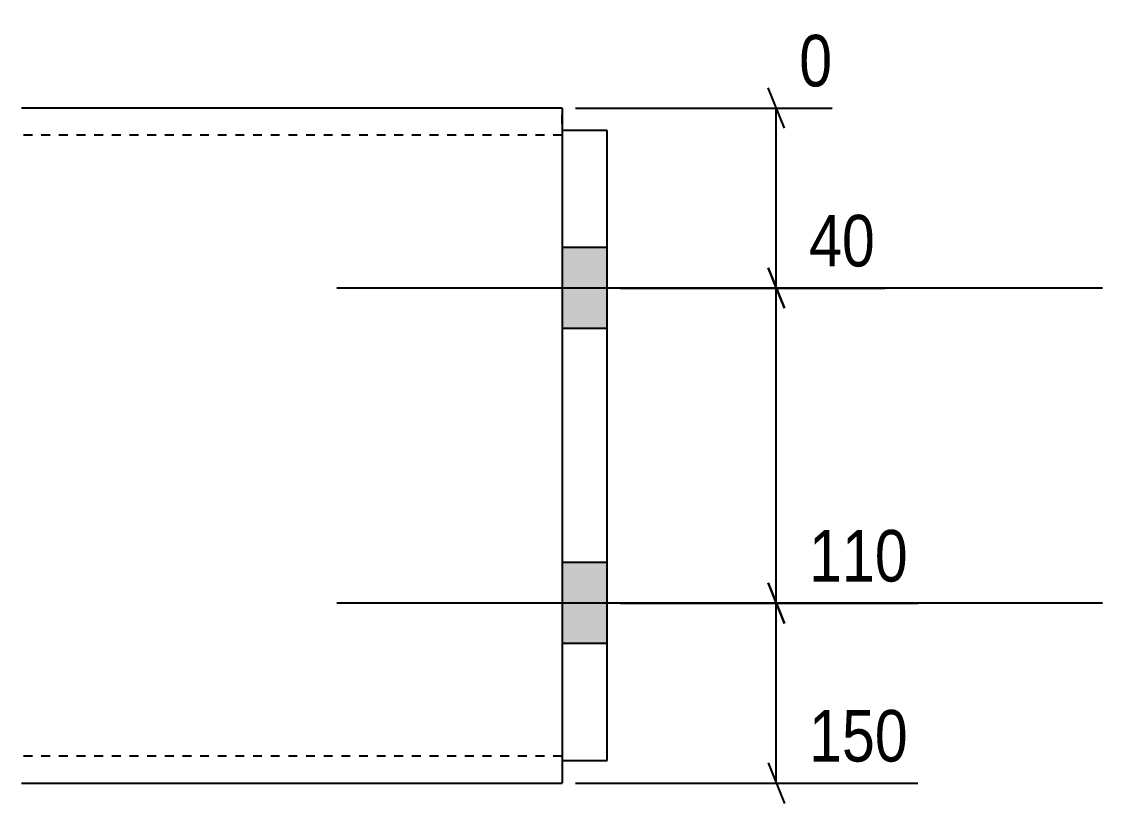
# Model space of a CAD drawing. Header units: millimetres. Extents: x 7 to 42209, y -28 to 1684.
# Drawn here: x 15451.5 to 15691.5, y 7.2 to 180.9 of the extents above; entities that cross this region are included whole.
import ezdxf

# ---------------------------------------------------------------- set-up
doc = ezdxf.new("R2010")
doc.units = ezdxf.units.MM
doc.linetypes.add('DXK_LINE_DOT2', pattern=[3.9198, 1.9599, -1.9599])
doc.layers.add('MÅLSÆTNING', color=7, linetype='Continuous')
doc.layers.add('STÅL', color=7, linetype='Continuous')
doc.styles.add('Arial Narrow', font='ARIALN.TTF', dxfattribs={"height": 0.2})

msp = doc.modelspace()

# ---------------------------------------------------------------- hatches: boundary and pattern name
at = {"layer": 'STÅL', "linetype": 'Continuous'}
for points in [[(15581.5, 112.7), (15581.5, 130.7), (15571.5, 130.7), (15571.5, 112.7)], [(15581.5, 42.7), (15581.5, 60.7), (15571.5, 60.7), (15571.5, 42.7)]]:
    msp.add_hatch(color=96, dxfattribs=at).paths.add_polyline_path(points)

# ---------------------------------------------------------------- linework, layer by layer
at = {"layer": 'MÅLSÆTNING', "color": 7, "linetype": 'Continuous'}
for p, q in [((15620.88, 157.2), (15617.28, 166.2)), ((15574.5, 161.7), (15631.5, 161.7)), ((15619.08, 121.7), (15619.08, 161.7)), ((15617.28, 126.2), (15620.88, 117.2)), ((15620.88, 117.2), (15617.28, 126.2)), ((15584.5, 121.7), (15643.18, 121.7)), ((15584.5, 121.7), (15643.18, 121.7)), ((15619.08, 51.7), (15619.08, 121.7)), ((15620.88, 47.2), (15617.28, 56.2)), ((15617.28, 56.2), (15620.88, 47.2)), ((15584.5, 51.7), (15650.49, 51.7)), ((15584.5, 51.7), (15650.49, 51.7)), ((15619.08, 11.7), (15619.08, 51.7)), ((15617.28, 16.2), (15620.88, 7.2)), ((15574.5, 11.7), (15650.49, 11.7))]:
    msp.add_line(p, q, dxfattribs=at)
at = {"layer": 'STÅL', "color": 2, "linetype": 'Continuous'}
for p, q in [((15571.5, 161.7), (15451.5, 161.7)), ((15571.5, 161.7), (15571.5, 160.79)), ((15571.5, 160.79), (15571.5, 23.7)), ((15581.5, 156.7), (15571.5, 156.7)), ((15581.5, 16.7), (15581.5, 156.7)), ((15571.5, 23.7), (15571.5, 11.7)), ((15571.5, 16.7), (15581.5, 16.7)), ((15451.5, 11.7), (15571.5, 11.7))]:
    msp.add_line(p, q, dxfattribs=at)
at = {"layer": 'STÅL', "color": 7, "linetype": 'DXK_LINE_DOT2'}
for p, q in [((15571.5, 158.19), (15571.5, 161.7)), ((15571.5, 156.7), (15571.5, 16.7)), ((15571.5, 155.7), (15451.5, 155.7)), ((15571.5, 17.7), (15451.5, 17.7))]:
    msp.add_line(p, q, dxfattribs=at)
at = {"layer": 'STÅL', "color": 96, "linetype": 'Continuous'}
for p, q in [((15581.5, 130.7), (15571.5, 130.7)), ((15691.5, 121.7), (15521.5, 121.7)), ((15581.5, 112.7), (15571.5, 112.7)), ((15581.5, 60.7), (15571.5, 60.7)), ((15691.5, 51.7), (15521.5, 51.7)), ((15581.5, 42.7), (15571.5, 42.7))]:
    msp.add_line(p, q, dxfattribs=at)

# ---------------------------------------------------------------- wipeouts: each hides what was drawn before it
at = {"color": 0, "linetype": 'Continuous'}
for points in [[(15643.39, 124.1), (15643.39, 140.9), (15623.97, 140.9), (15623.97, 124.1)], [(15650.71, 54.1), (15650.71, 70.9), (15623.97, 70.9), (15623.97, 54.1)], [(15650.71, 14.1), (15650.71, 30.9), (15623.97, 30.9), (15623.97, 14.1)]]:
    msp.add_wipeout(points, dxfattribs=at).dxf.layer = 'MÅLSÆTNING'

# ---------------------------------------------------------------- next in the draw order: texts
at = {"layer": 'MÅLSÆTNING', "color": 3, "linetype": 'Continuous', "style": 'Arial Narrow'}
for s, p in [('40', (15626.37, 126.5)), ('110', (15626.37, 56.5)), ('150', (15626.37, 16.5))]:
    msp.add_text(s, height=11.453, dxfattribs=at).set_placement(p)

# ---------------------------------------------------------------- next in the draw order: wipeouts: each hides what was drawn before it
at = {"color": 0, "linetype": 'Continuous'}
msp.add_wipeout([(15633.9, 164.1), (15633.9, 180.9), (15621.78, 180.9), (15621.78, 164.1)], dxfattribs=at).dxf.layer = 'MÅLSÆTNING'

# ---------------------------------------------------------------- next in the draw order: texts
at = {"layer": 'MÅLSÆTNING', "color": 3, "linetype": 'Continuous', "style": 'Arial Narrow'}
msp.add_text('0', height=11.45, dxfattribs=at).set_placement((15624.18, 166.5))

doc.saveas('drawing.dxf')
